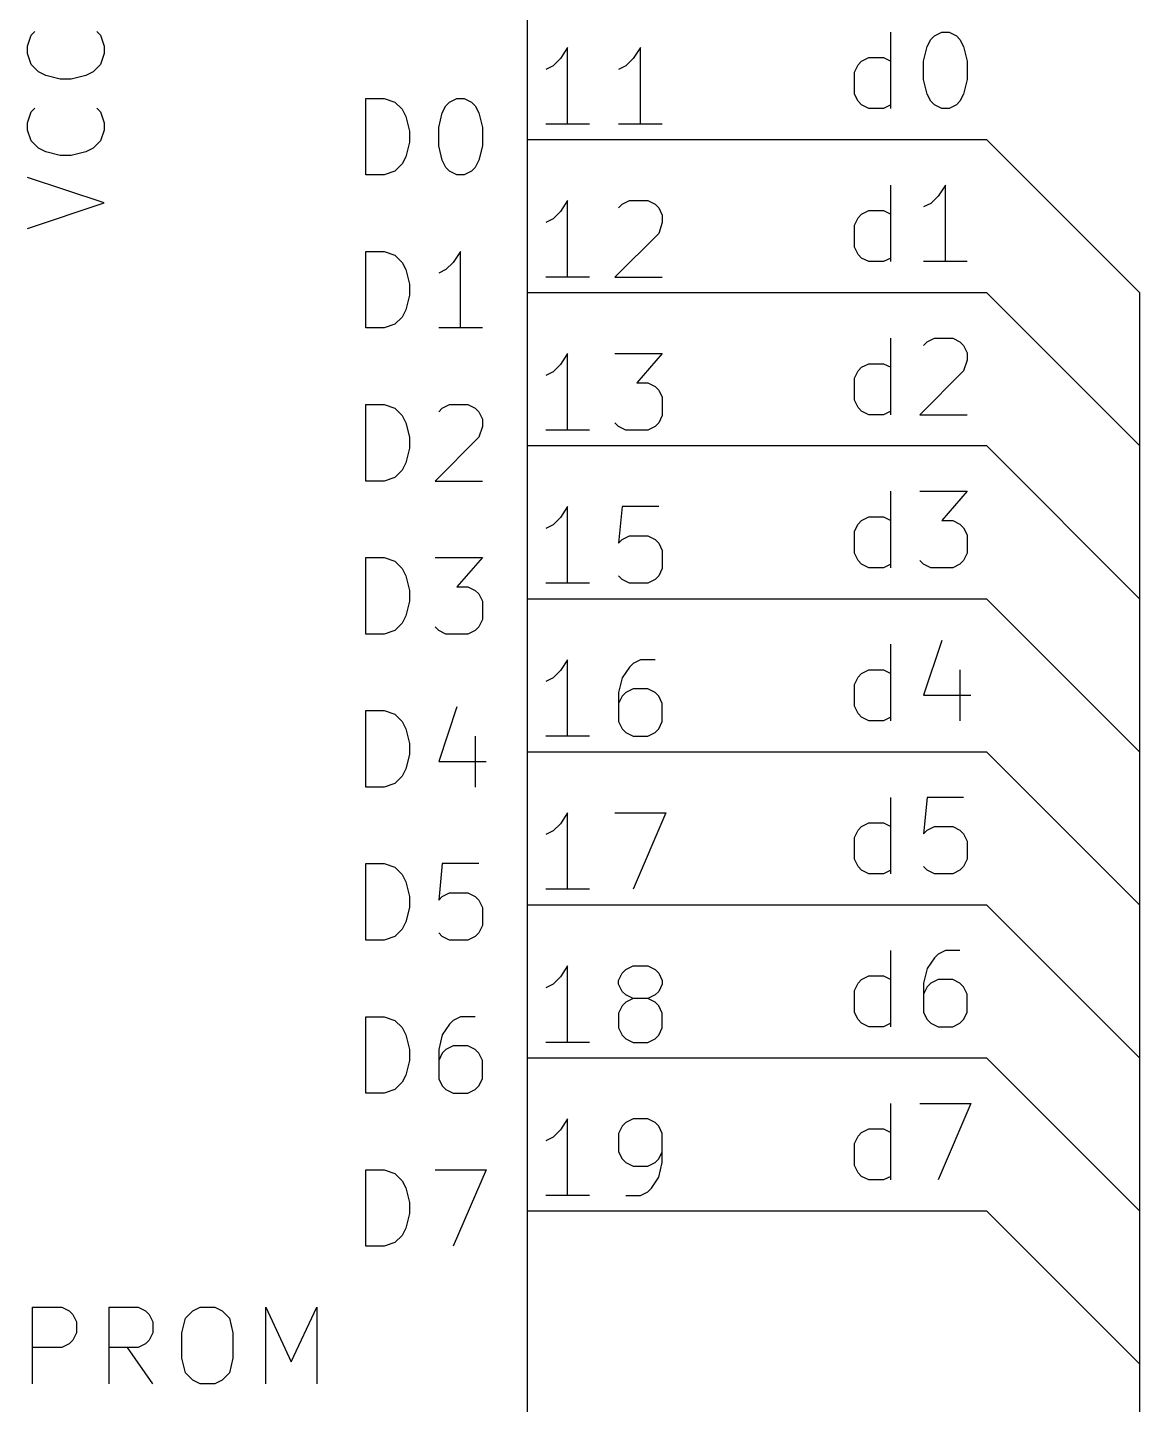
# Model space of a CAD drawing. Header units: millimetres. Extents: x 10 to 287, y -200 to -10.
# Drawn here: x 74.25 to 92.71, y -144.18 to -121.33 of the extents above; entities that cross this region are included whole.
import ezdxf

# ---------------------------------------------------------------- set-up
doc = ezdxf.new("R2010")
doc.units = ezdxf.units.MM
for name, color, linetype in [('BLUE', 174, 'CONTINUOUS'), ('GREENSIXTYFIVE', 129, 'CONTINUOUS'), ('LIGHTBLUE', 172, 'CONTINUOUS'), ('LIGHTGREEN', 92, 'CONTINUOUS'), ('LIGHTRED', 12, 'CONTINUOUS'), ('RED', 14, 'CONTINUOUS'), ('REDSIX', 19, 'CONTINUOUS'), ('WHITE', 250, 'CONTINUOUS')]:
    doc.layers.add(name, color=color, linetype=linetype)

msp = doc.modelspace()

# ---------------------------------------------------------------- linework, layer by layer
at = {"layer": 'BLUE', "linetype": 'CONTINUOUS'}
msp.add_line((92.71, -125.73), (92.71, -189.23), dxfattribs=at)
at = {"layer": 'GREENSIXTYFIVE', "linetype": 'CONTINUOUS'}
for p, q in [((74.2475, -121.6418), (74.308, -121.4603)), ((74.308, -121.4603), (74.3685, -121.3999)), ((75.3966, -121.3999), (75.4571, -121.4603)), ((75.4571, -121.4603), (75.5175, -121.6418)), ((74.2475, -121.7627), (74.2475, -121.6418)), ((74.308, -121.9441), (74.2475, -121.7627)), ((75.5175, -121.7627), (75.4571, -121.9441)), ((75.5175, -121.6418), (75.5175, -121.7627)), ((74.429, -122.0651), (74.308, -121.9441)), ((75.4571, -121.9441), (75.3361, -122.0651)), ((74.5499, -122.1256), (74.429, -122.0651)), ((74.7918, -122.186), (74.5499, -122.1256)), ((74.9732, -122.186), (74.7918, -122.186)), ((75.2151, -122.1256), (74.9732, -122.186)), ((75.3361, -122.0651), (75.2151, -122.1256)), ((74.308, -122.7303), (74.3685, -122.6699)), ((75.3966, -122.6699), (75.4571, -122.7303)), ((79.8648, -123.7775), (79.8648, -122.5075)), ((79.8648, -122.5075), (80.1672, -122.5075)), ((80.1672, -122.5075), (80.3486, -122.568)), ((80.3486, -122.568), (80.4696, -122.689)), ((80.4696, -122.689), (80.5301, -122.8099)), ((81.1348, -122.7494), (81.1953, -122.6285)), ((81.1953, -122.6285), (81.2558, -122.568)), ((81.2558, -122.568), (81.3767, -122.5075)), ((81.3767, -122.5075), (81.4977, -122.5075)), ((81.4977, -122.5075), (81.6186, -122.568)), ((81.6186, -122.568), (81.6791, -122.6285)), ((81.6791, -122.6285), (81.7396, -122.7494)), ((74.2475, -122.9118), (74.308, -122.7303)), ((74.2475, -123.0327), (74.2475, -122.9118)), ((75.4571, -122.7303), (75.5175, -122.9118)), ((75.5175, -122.9118), (75.5175, -123.0327)), ((80.5301, -122.8099), (80.5905, -123.0518)), ((81.0744, -122.9913), (81.1348, -122.7494)), ((81.7396, -122.7494), (81.8001, -122.9913)), ((74.308, -123.2141), (74.2475, -123.0327)), ((75.5175, -123.0327), (75.4571, -123.2141)), ((80.5905, -123.0518), (80.5905, -123.2332)), ((81.0744, -123.2937), (81.0744, -122.9913)), ((81.8001, -122.9913), (81.8001, -123.2937)), ((74.429, -123.3351), (74.308, -123.2141)), ((74.5499, -123.3956), (74.429, -123.3351)), ((75.3361, -123.3351), (75.2151, -123.3956)), ((75.4571, -123.2141), (75.3361, -123.3351)), ((80.5905, -123.2332), (80.5301, -123.4751)), ((81.1348, -123.5356), (81.0744, -123.2937)), ((81.8001, -123.2937), (81.7396, -123.5356)), ((74.7918, -123.456), (74.5499, -123.3956)), ((74.9732, -123.456), (74.7918, -123.456)), ((75.2151, -123.3956), (74.9732, -123.456)), ((80.4696, -123.5961), (80.3486, -123.7171)), ((80.5301, -123.4751), (80.4696, -123.5961)), ((81.1953, -123.6566), (81.1348, -123.5356)), ((81.7396, -123.5356), (81.6791, -123.6566)), ((75.5175, -124.2423), (74.2475, -123.8189)), ((80.1672, -123.7775), (79.8648, -123.7775)), ((80.3486, -123.7171), (80.1672, -123.7775)), ((81.2558, -123.7171), (81.1953, -123.6566)), ((81.3767, -123.7775), (81.2558, -123.7171)), ((81.4977, -123.7775), (81.3767, -123.7775)), ((81.6186, -123.7171), (81.4977, -123.7775)), ((81.6791, -123.6566), (81.6186, -123.7171)), ((74.2475, -124.6656), (75.5175, -124.2423)), ((79.8648, -126.3175), (79.8648, -125.0475)), ((79.8648, -125.0475), (80.1672, -125.0475)), ((80.1672, -125.0475), (80.3486, -125.108)), ((80.3486, -125.108), (80.4696, -125.229)), ((81.4372, -125.0475), (81.3163, -125.229)), ((81.4372, -126.3175), (81.4372, -125.0475)), ((80.4696, -125.229), (80.5301, -125.3499)), ((80.5301, -125.3499), (80.5905, -125.5918)), ((81.1953, -125.3499), (81.0744, -125.4104)), ((81.3163, -125.229), (81.1953, -125.3499)), ((80.5905, -125.5918), (80.5905, -125.7732)), ((80.5905, -125.7732), (80.5301, -126.0151)), ((80.5301, -126.0151), (80.4696, -126.1361)), ((80.1672, -126.3175), (79.8648, -126.3175)), ((80.3486, -126.2571), (80.1672, -126.3175)), ((80.4696, -126.1361), (80.3486, -126.2571)), ((81.8001, -126.3175), (81.0744, -126.3175)), ((79.8648, -128.8575), (79.8648, -127.5875)), ((79.8648, -127.5875), (80.1672, -127.5875)), ((80.1672, -127.5875), (80.3486, -127.648)), ((80.3486, -127.648), (80.4696, -127.769)), ((81.0744, -127.7085), (81.1348, -127.648)), ((81.1348, -127.648), (81.2558, -127.5875)), ((81.2558, -127.5875), (81.5582, -127.5875)), ((81.5582, -127.5875), (81.6791, -127.648)), ((81.6791, -127.648), (81.7396, -127.7085)), ((81.7396, -127.7085), (81.8001, -127.8294)), ((80.4696, -127.769), (80.5301, -127.8899)), ((80.5301, -127.8899), (80.5905, -128.1318)), ((81.8001, -127.9504), (81.7396, -128.1318)), ((81.8001, -127.8294), (81.8001, -127.9504)), ((80.5905, -128.1318), (80.5905, -128.3132)), ((81.7396, -128.1318), (81.0139, -128.8575)), ((80.5905, -128.3132), (80.5301, -128.5551)), ((80.5301, -128.5551), (80.4696, -128.6761)), ((80.1672, -128.8575), (79.8648, -128.8575)), ((80.3486, -128.7971), (80.1672, -128.8575)), ((80.4696, -128.6761), (80.3486, -128.7971)), ((81.0139, -128.8575), (81.8001, -128.8575)), ((79.8648, -131.3975), (79.8648, -130.1275)), ((79.8648, -130.1275), (80.1672, -130.1275)), ((80.1672, -130.1275), (80.3486, -130.188)), ((80.3486, -130.188), (80.4696, -130.309)), ((81.0139, -130.1275), (81.8001, -130.1275)), ((81.8001, -130.1275), (81.3767, -130.6113)), ((80.4696, -130.309), (80.5301, -130.4299)), ((80.5301, -130.4299), (80.5905, -130.6718)), ((80.5905, -130.6718), (80.5905, -130.8532)), ((81.3767, -130.6113), (81.5582, -130.6113)), ((81.5582, -130.6113), (81.6791, -130.6718)), ((81.6791, -130.6718), (81.7396, -130.7323)), ((80.5905, -130.8532), (80.5301, -131.0951)), ((81.7396, -130.7323), (81.8001, -130.8532)), ((81.8001, -130.8532), (81.8001, -131.1556)), ((80.5301, -131.0951), (80.4696, -131.2161)), ((81.8001, -131.1556), (81.7396, -131.2766)), ((80.3486, -131.3371), (80.1672, -131.3975)), ((80.4696, -131.2161), (80.3486, -131.3371)), ((81.0744, -131.3371), (81.0139, -131.2766)), ((81.1953, -131.3975), (81.0744, -131.3371)), ((81.6791, -131.3371), (81.5582, -131.3975)), ((81.7396, -131.2766), (81.6791, -131.3371)), ((80.1672, -131.3975), (79.8648, -131.3975)), ((81.5582, -131.3975), (81.1953, -131.3975)), ((79.8648, -133.9375), (79.8648, -132.6675)), ((79.8648, -132.6675), (80.1672, -132.6675)), ((80.1672, -132.6675), (80.3486, -132.728)), ((80.3486, -132.728), (80.4696, -132.849)), ((81.3767, -132.6071), (81.0744, -133.5142)), ((80.4696, -132.849), (80.5301, -132.9699)), ((80.5301, -132.9699), (80.5905, -133.2118)), ((80.5905, -133.2118), (80.5905, -133.3932)), ((81.6791, -133.0909), (81.6791, -133.9375)), ((80.5905, -133.3932), (80.5301, -133.6351)), ((80.5301, -133.6351), (80.4696, -133.7561)), ((81.0744, -133.5142), (81.8605, -133.5142)), ((80.3486, -133.8771), (80.1672, -133.9375)), ((80.4696, -133.7561), (80.3486, -133.8771)), ((80.1672, -133.9375), (79.8648, -133.9375)), ((79.8648, -136.4775), (79.8648, -135.2075)), ((79.8648, -135.2075), (80.1672, -135.2075)), ((80.1672, -135.2075), (80.3486, -135.268)), ((80.3486, -135.268), (80.4696, -135.389)), ((81.1348, -135.2075), (81.0744, -135.8123)), ((81.7396, -135.2075), (81.1348, -135.2075)), ((80.4696, -135.389), (80.5301, -135.5099)), ((80.5301, -135.5099), (80.5905, -135.7518)), ((81.1348, -135.7518), (81.2558, -135.6913)), ((81.2558, -135.6913), (81.5582, -135.6913)), ((81.5582, -135.6913), (81.6791, -135.7518)), ((80.5905, -135.9332), (80.5301, -136.1751)), ((80.5905, -135.7518), (80.5905, -135.9332)), ((81.0744, -135.8123), (81.1348, -135.7518)), ((81.6791, -135.7518), (81.7396, -135.8123)), ((81.7396, -135.8123), (81.8001, -135.9332)), ((81.8001, -135.9332), (81.8001, -136.2356)), ((80.5301, -136.1751), (80.4696, -136.2961)), ((80.4696, -136.2961), (80.3486, -136.4171)), ((81.1348, -136.4171), (81.0744, -136.3566)), ((81.7396, -136.3566), (81.6791, -136.4171)), ((81.8001, -136.2356), (81.7396, -136.3566)), ((80.1672, -136.4775), (79.8648, -136.4775)), ((80.3486, -136.4171), (80.1672, -136.4775)), ((81.2558, -136.4775), (81.1348, -136.4171)), ((81.5582, -136.4775), (81.2558, -136.4775)), ((81.6791, -136.4171), (81.5582, -136.4775)), ((79.8648, -139.0175), (79.8648, -137.7475)), ((79.8648, -137.7475), (80.1672, -137.7475)), ((80.1672, -137.7475), (80.3486, -137.808)), ((81.4372, -137.7475), (81.3163, -137.808)), ((81.6791, -137.7475), (81.4372, -137.7475)), ((80.3486, -137.808), (80.4696, -137.929)), ((80.4696, -137.929), (80.5301, -138.0499)), ((81.2558, -137.8685), (81.1348, -138.0499)), ((81.3163, -137.808), (81.2558, -137.8685)), ((80.5301, -138.0499), (80.5905, -138.2918)), ((81.1348, -138.0499), (81.0744, -138.2918)), ((81.3163, -138.2313), (81.1953, -138.2918)), ((81.5582, -138.2313), (81.3163, -138.2313)), ((81.6791, -138.2918), (81.5582, -138.2313)), ((80.5905, -138.2918), (80.5905, -138.4732)), ((81.0744, -138.2918), (81.0744, -138.7756)), ((81.1348, -138.3523), (81.0744, -138.4732)), ((81.1953, -138.2918), (81.1348, -138.3523)), ((81.7396, -138.3523), (81.6791, -138.2918)), ((81.8001, -138.4732), (81.7396, -138.3523)), ((80.5905, -138.4732), (80.5301, -138.7151)), ((81.8001, -138.7756), (81.8001, -138.4732)), ((80.4696, -138.8361), (80.3486, -138.9571)), ((80.5301, -138.7151), (80.4696, -138.8361)), ((81.0744, -138.7756), (81.1348, -138.8966)), ((81.1348, -138.8966), (81.1953, -138.9571)), ((81.6791, -138.9571), (81.7396, -138.8966)), ((81.7396, -138.8966), (81.8001, -138.7756)), ((80.1672, -139.0175), (79.8648, -139.0175)), ((80.3486, -138.9571), (80.1672, -139.0175)), ((81.1953, -138.9571), (81.3163, -139.0175)), ((81.3163, -139.0175), (81.5582, -139.0175)), ((81.5582, -139.0175), (81.6791, -138.9571)), ((79.8648, -141.5575), (79.8648, -140.2875)), ((79.8648, -140.2875), (80.1672, -140.2875)), ((80.1672, -140.2875), (80.3486, -140.348)), ((81.0139, -140.2875), (81.8605, -140.2875)), ((81.8605, -140.2875), (81.3163, -141.5575)), ((80.3486, -140.348), (80.4696, -140.469)), ((80.4696, -140.469), (80.5301, -140.5899)), ((80.5301, -140.5899), (80.5905, -140.8318)), ((80.5905, -140.8318), (80.5905, -141.0132)), ((80.5905, -141.0132), (80.5301, -141.2551)), ((80.4696, -141.3761), (80.3486, -141.4971)), ((80.5301, -141.2551), (80.4696, -141.3761)), ((80.1672, -141.5575), (79.8648, -141.5575)), ((80.3486, -141.4971), (80.1672, -141.5575))]:
    msp.add_line(p, q, dxfattribs=at)
at = {"layer": 'LIGHTBLUE', "linetype": 'CONTINUOUS'}
for p, q in [((74.3327, -143.8392), (74.3327, -142.5692)), ((74.3327, -142.5692), (74.8165, -142.5692)), ((74.8165, -142.5692), (74.9375, -142.6297)), ((75.6027, -143.8392), (75.6027, -142.5692)), ((75.6027, -142.5692), (76.0865, -142.5692)), ((76.0865, -142.5692), (76.2075, -142.6297)), ((76.9937, -142.6297), (77.1146, -142.5692)), ((77.1146, -142.5692), (77.3565, -142.5692)), ((77.3565, -142.5692), (77.4775, -142.6297)), ((78.2032, -143.8392), (78.2032, -142.5692)), ((78.2032, -142.5692), (78.6266, -143.4764)), ((78.6266, -143.4764), (79.0499, -142.5692)), ((79.0499, -142.5692), (79.0499, -143.8392)), ((74.9375, -142.6297), (74.998, -142.6902)), ((74.998, -142.6902), (75.0584, -142.8111)), ((75.0584, -142.8111), (75.0584, -142.9926)), ((76.2075, -142.6297), (76.268, -142.6902)), ((76.268, -142.6902), (76.3284, -142.8111)), ((76.3284, -142.8111), (76.3284, -142.9926)), ((76.8123, -142.9926), (76.8727, -142.7507)), ((76.8727, -142.7507), (76.9937, -142.6297)), ((77.4775, -142.6297), (77.5984, -142.7507)), ((77.5984, -142.7507), (77.6589, -142.9926)), ((75.0584, -142.9926), (74.998, -143.1135)), ((76.3284, -142.9926), (76.268, -143.1135)), ((76.8123, -143.4159), (76.8123, -142.9926)), ((77.6589, -142.9926), (77.6589, -143.4159)), ((74.8165, -143.2345), (74.3327, -143.2345)), ((74.9375, -143.174), (74.8165, -143.2345)), ((74.998, -143.1135), (74.9375, -143.174)), ((76.0865, -143.2345), (75.6027, -143.2345)), ((76.3284, -143.8392), (75.9051, -143.2345)), ((76.2075, -143.174), (76.0865, -143.2345)), ((76.268, -143.1135), (76.2075, -143.174)), ((76.8727, -143.6578), (76.8123, -143.4159)), ((77.6589, -143.4159), (77.5984, -143.6578)), ((76.9937, -143.7788), (76.8727, -143.6578)), ((77.5984, -143.6578), (77.4775, -143.7788)), ((77.1146, -143.8392), (76.9937, -143.7788)), ((77.3565, -143.8392), (77.1146, -143.8392)), ((77.4775, -143.7788), (77.3565, -143.8392))]:
    msp.add_line(p, q, dxfattribs=at)
at = {"layer": 'LIGHTGREEN', "linetype": 'CONTINUOUS'}
for p, q in [((85.09, -123.19), (90.17, -123.19)), ((90.17, -123.19), (92.71, -125.73)), ((85.09, -125.73), (90.17, -125.73)), ((90.17, -125.73), (92.71, -128.27)), ((85.09, -128.27), (90.17, -128.27)), ((90.17, -128.27), (92.71, -130.81)), ((85.09, -130.81), (90.17, -130.81)), ((90.17, -130.81), (92.71, -133.35)), ((85.09, -133.35), (90.17, -133.35)), ((90.17, -133.35), (92.71, -135.89)), ((85.09, -135.89), (90.17, -135.89)), ((90.17, -135.89), (92.71, -138.43)), ((85.09, -138.43), (90.17, -138.43)), ((90.17, -138.43), (92.71, -140.97)), ((85.09, -140.97), (90.17, -140.97)), ((90.17, -140.97), (92.71, -143.51))]:
    msp.add_line(p, q, dxfattribs=at)
at = {"layer": 'LIGHTRED', "linetype": 'CONTINUOUS'}
for p, q in [((83.2152, -121.6629), (83.0943, -121.8444)), ((83.2152, -122.9329), (83.2152, -121.6629)), ((84.4247, -121.6629), (84.3038, -121.8444)), ((84.4247, -122.9329), (84.4247, -121.6629)), ((82.9733, -121.9653), (82.8524, -122.0258)), ((83.0943, -121.8444), (82.9733, -121.9653)), ((84.1828, -121.9653), (84.0619, -122.0258)), ((84.3038, -121.8444), (84.1828, -121.9653)), ((83.5781, -122.9329), (82.8524, -122.9329)), ((84.7876, -122.9329), (84.0619, -122.9329)), ((83.2152, -124.2029), (83.0943, -124.3844)), ((83.2152, -125.4729), (83.2152, -124.2029)), ((84.0619, -124.3239), (84.1223, -124.2634)), ((84.1223, -124.2634), (84.2433, -124.2029)), ((84.2433, -124.2029), (84.5457, -124.2029)), ((84.5457, -124.2029), (84.6666, -124.2634)), ((84.6666, -124.2634), (84.7271, -124.3239)), ((82.9733, -124.5053), (82.8524, -124.5658)), ((83.0943, -124.3844), (82.9733, -124.5053)), ((84.7271, -124.3239), (84.7876, -124.4448)), ((84.7876, -124.4448), (84.7876, -124.5658)), ((84.7271, -124.7472), (84.0014, -125.4729)), ((84.7876, -124.5658), (84.7271, -124.7472)), ((83.5781, -125.4729), (82.8524, -125.4729)), ((84.0014, -125.4729), (84.7876, -125.4729)), ((83.2152, -126.7429), (83.0943, -126.9244)), ((83.2152, -128.0129), (83.2152, -126.7429)), ((84.0014, -126.7429), (84.7876, -126.7429)), ((84.7876, -126.7429), (84.3642, -127.2267)), ((82.9733, -127.0453), (82.8524, -127.1058)), ((83.0943, -126.9244), (82.9733, -127.0453)), ((84.3642, -127.2267), (84.5457, -127.2267)), ((84.5457, -127.2267), (84.6666, -127.2872)), ((84.6666, -127.2872), (84.7271, -127.3477)), ((84.7271, -127.3477), (84.7876, -127.4686)), ((84.7876, -127.4686), (84.7876, -127.771)), ((84.0619, -127.9525), (84.0014, -127.892)), ((84.1828, -128.0129), (84.0619, -127.9525)), ((84.6666, -127.9525), (84.5457, -128.0129)), ((84.7271, -127.892), (84.6666, -127.9525)), ((84.7876, -127.771), (84.7271, -127.892)), ((83.5781, -128.0129), (82.8524, -128.0129)), ((84.5457, -128.0129), (84.1828, -128.0129)), ((83.2152, -129.2829), (83.0943, -129.4644)), ((83.2152, -130.5529), (83.2152, -129.2829)), ((84.1223, -129.2829), (84.0619, -129.8877)), ((84.7271, -129.2829), (84.1223, -129.2829)), ((83.0943, -129.4644), (82.9733, -129.5853)), ((82.9733, -129.5853), (82.8524, -129.6458)), ((84.1223, -129.8272), (84.2433, -129.7667)), ((84.2433, -129.7667), (84.5457, -129.7667)), ((84.5457, -129.7667), (84.6666, -129.8272)), ((84.0619, -129.8877), (84.1223, -129.8272)), ((84.6666, -129.8272), (84.7271, -129.8877)), ((84.7271, -129.8877), (84.7876, -130.0086)), ((84.7876, -130.0086), (84.7876, -130.311)), ((84.1223, -130.4925), (84.0619, -130.432)), ((84.7271, -130.432), (84.6666, -130.4925)), ((84.7876, -130.311), (84.7271, -130.432)), ((83.5781, -130.5529), (82.8524, -130.5529)), ((84.2433, -130.5529), (84.1223, -130.4925)), ((84.5457, -130.5529), (84.2433, -130.5529)), ((84.6666, -130.4925), (84.5457, -130.5529)), ((83.2152, -131.8229), (83.0943, -132.0044)), ((83.2152, -133.0929), (83.2152, -131.8229)), ((84.4247, -131.8229), (84.3038, -131.8834)), ((84.6666, -131.8229), (84.4247, -131.8229)), ((83.0943, -132.0044), (82.9733, -132.1253)), ((84.2433, -131.9439), (84.1223, -132.1253)), ((84.3038, -131.8834), (84.2433, -131.9439)), ((82.9733, -132.1253), (82.8524, -132.1858)), ((84.1223, -132.1253), (84.0619, -132.3672)), ((84.0619, -132.3672), (84.0619, -132.851)), ((84.1223, -132.4277), (84.0619, -132.5486)), ((84.1828, -132.3672), (84.1223, -132.4277)), ((84.3038, -132.3067), (84.1828, -132.3672)), ((84.5457, -132.3067), (84.3038, -132.3067)), ((84.6666, -132.3672), (84.5457, -132.3067)), ((84.7271, -132.4277), (84.6666, -132.3672)), ((84.7876, -132.5486), (84.7271, -132.4277)), ((84.7876, -132.851), (84.7876, -132.5486)), ((84.0619, -132.851), (84.1223, -132.972)), ((84.1223, -132.972), (84.1828, -133.0325)), ((84.6666, -133.0325), (84.7271, -132.972)), ((84.7271, -132.972), (84.7876, -132.851)), ((83.5781, -133.0929), (82.8524, -133.0929)), ((84.1828, -133.0325), (84.3038, -133.0929)), ((84.3038, -133.0929), (84.5457, -133.0929)), ((84.5457, -133.0929), (84.6666, -133.0325)), ((83.0943, -134.5444), (82.9733, -134.6653)), ((83.2152, -134.3629), (83.0943, -134.5444)), ((83.2152, -135.6329), (83.2152, -134.3629)), ((84.0014, -134.3629), (84.848, -134.3629)), ((84.848, -134.3629), (84.3038, -135.6329)), ((82.9733, -134.6653), (82.8524, -134.7258)), ((83.5781, -135.6329), (82.8524, -135.6329)), ((83.0943, -137.0844), (82.9733, -137.2053)), ((83.2152, -136.9029), (83.0943, -137.0844)), ((83.2152, -138.1729), (83.2152, -136.9029)), ((84.0619, -137.1448), (84.1223, -137.0239)), ((84.1223, -137.0239), (84.1828, -136.9634)), ((84.1828, -136.9634), (84.3038, -136.9029)), ((84.3038, -136.9029), (84.5457, -136.9029)), ((84.5457, -136.9029), (84.6666, -136.9634)), ((84.6666, -136.9634), (84.7271, -137.0239)), ((84.7271, -137.0239), (84.7876, -137.1448)), ((82.9733, -137.2053), (82.8524, -137.2658)), ((84.0619, -137.2053), (84.0619, -137.1448)), ((84.1223, -137.3263), (84.0619, -137.2053)), ((84.1828, -137.3867), (84.1223, -137.3263)), ((84.7271, -137.3263), (84.6666, -137.3867)), ((84.7876, -137.2053), (84.7271, -137.3263)), ((84.7876, -137.1448), (84.7876, -137.2053)), ((84.1828, -137.5077), (84.1223, -137.5682)), ((84.3038, -137.4472), (84.1828, -137.3867)), ((84.3038, -137.4472), (84.1828, -137.5077)), ((84.5457, -137.4472), (84.3038, -137.4472)), ((84.6666, -137.3867), (84.5457, -137.4472)), ((84.6666, -137.5077), (84.5457, -137.4472)), ((84.7271, -137.5682), (84.6666, -137.5077)), ((84.1223, -137.5682), (84.0619, -137.6891)), ((84.0619, -137.6891), (84.0619, -137.931)), ((84.7876, -137.6891), (84.7271, -137.5682)), ((84.7876, -137.931), (84.7876, -137.6891)), ((84.0619, -137.931), (84.1223, -138.052)), ((84.7271, -138.052), (84.7876, -137.931)), ((83.5781, -138.1729), (82.8524, -138.1729)), ((84.1223, -138.052), (84.1828, -138.1125)), ((84.1828, -138.1125), (84.3038, -138.1729)), ((84.3038, -138.1729), (84.5457, -138.1729)), ((84.5457, -138.1729), (84.6666, -138.1125)), ((84.6666, -138.1125), (84.7271, -138.052)), ((83.2152, -139.4429), (83.0943, -139.6244)), ((83.2152, -140.7129), (83.2152, -139.4429)), ((84.1223, -139.5639), (84.0619, -139.6848)), ((84.1828, -139.5034), (84.1223, -139.5639)), ((84.3038, -139.4429), (84.1828, -139.5034)), ((84.5457, -139.4429), (84.3038, -139.4429)), ((84.6666, -139.5034), (84.5457, -139.4429)), ((84.7271, -139.5639), (84.6666, -139.5034)), ((84.7876, -139.6848), (84.7271, -139.5639)), ((82.9733, -139.7453), (82.8524, -139.8058)), ((83.0943, -139.6244), (82.9733, -139.7453)), ((84.0619, -139.6848), (84.0619, -139.9872)), ((84.7876, -140.1686), (84.7876, -139.6848)), ((84.0619, -139.9872), (84.1223, -140.1082)), ((84.7271, -140.1082), (84.7876, -139.9872)), ((84.1223, -140.1082), (84.1828, -140.1686)), ((84.1828, -140.1686), (84.3038, -140.2291)), ((84.3038, -140.2291), (84.5457, -140.2291)), ((84.5457, -140.2291), (84.6666, -140.1686)), ((84.6666, -140.1686), (84.7271, -140.1082)), ((84.7271, -140.4105), (84.7876, -140.1686)), ((84.6061, -140.592), (84.7271, -140.4105)), ((83.5781, -140.7129), (82.8524, -140.7129)), ((84.1828, -140.7129), (84.4247, -140.7129)), ((84.4247, -140.7129), (84.5457, -140.6525)), ((84.5457, -140.6525), (84.6061, -140.592))]:
    msp.add_line(p, q, dxfattribs=at)
at = {"layer": 'RED', "linetype": 'CONTINUOUS'}
for p, q in [((82.55, -171.45), (82.55, -120.65)), ((82.55, -123.19), (85.09, -123.19)), ((82.55, -125.73), (85.09, -125.73)), ((82.55, -128.27), (85.09, -128.27)), ((82.55, -130.81), (85.09, -130.81)), ((82.55, -133.35), (85.09, -133.35)), ((82.55, -135.89), (85.09, -135.89)), ((82.55, -138.43), (85.09, -138.43)), ((82.55, -140.97), (85.09, -140.97))]:
    msp.add_line(p, q, dxfattribs=at)
at = {"layer": 'REDSIX', "linetype": 'CONTINUOUS'}
for p, q in [((88.581, -122.6769), (88.581, -121.4069)), ((89.1857, -121.6488), (89.2462, -121.5279)), ((89.2462, -121.5279), (89.3067, -121.4674)), ((89.3067, -121.4674), (89.4276, -121.4069)), ((89.4276, -121.4069), (89.5486, -121.4069)), ((89.5486, -121.4069), (89.6695, -121.4674)), ((89.6695, -121.4674), (89.73, -121.5279)), ((89.73, -121.5279), (89.7905, -121.6488)), ((89.1253, -121.8907), (89.1857, -121.6488)), ((89.7905, -121.6488), (89.851, -121.8907)), ((87.9763, -122.0722), (88.0367, -121.9512)), ((88.0367, -121.9512), (88.0972, -121.8907)), ((88.0972, -121.8907), (88.2182, -121.8303)), ((88.2182, -121.8303), (88.4601, -121.8303)), ((88.4601, -121.8303), (88.581, -121.8907)), ((89.1253, -122.1931), (89.1253, -121.8907)), ((89.851, -121.8907), (89.851, -122.1931)), ((87.9763, -122.435), (87.9763, -122.0722)), ((89.1857, -122.435), (89.1253, -122.1931)), ((89.851, -122.1931), (89.7905, -122.435)), ((88.0367, -122.556), (87.9763, -122.435)), ((89.2462, -122.556), (89.1857, -122.435)), ((89.7905, -122.435), (89.73, -122.556)), ((88.0972, -122.6165), (88.0367, -122.556)), ((88.2182, -122.6769), (88.0972, -122.6165)), ((88.4601, -122.6769), (88.2182, -122.6769)), ((88.581, -122.6165), (88.4601, -122.6769)), ((89.3067, -122.6165), (89.2462, -122.556)), ((89.4276, -122.6769), (89.3067, -122.6165)), ((89.5486, -122.6769), (89.4276, -122.6769)), ((89.6695, -122.6165), (89.5486, -122.6769)), ((89.73, -122.556), (89.6695, -122.6165)), ((88.581, -125.2169), (88.581, -123.9469)), ((89.4881, -123.9469), (89.3672, -124.1284)), ((89.4881, -125.2169), (89.4881, -123.9469)), ((89.2462, -124.2493), (89.1253, -124.3098)), ((89.3672, -124.1284), (89.2462, -124.2493)), ((87.9763, -124.6122), (88.0367, -124.4912)), ((88.0367, -124.4912), (88.0972, -124.4307)), ((88.0972, -124.4307), (88.2182, -124.3703)), ((88.2182, -124.3703), (88.4601, -124.3703)), ((88.4601, -124.3703), (88.581, -124.4307)), ((87.9763, -124.975), (87.9763, -124.6122)), ((88.0367, -125.096), (87.9763, -124.975)), ((88.0972, -125.1565), (88.0367, -125.096)), ((88.2182, -125.2169), (88.0972, -125.1565)), ((88.4601, -125.2169), (88.2182, -125.2169)), ((88.581, -125.1565), (88.4601, -125.2169)), ((89.851, -125.2169), (89.1253, -125.2169)), ((88.581, -127.7569), (88.581, -126.4869)), ((89.1253, -126.6079), (89.1857, -126.5474)), ((89.1857, -126.5474), (89.3067, -126.4869)), ((89.3067, -126.4869), (89.6091, -126.4869)), ((89.6091, -126.4869), (89.73, -126.5474)), ((89.73, -126.5474), (89.7905, -126.6079)), ((89.7905, -126.6079), (89.851, -126.7288)), ((89.851, -126.7288), (89.851, -126.8498)), ((87.9763, -127.1522), (88.0367, -127.0312)), ((88.0367, -127.0312), (88.0972, -126.9707)), ((88.0972, -126.9707), (88.2182, -126.9103)), ((88.2182, -126.9103), (88.4601, -126.9103)), ((88.4601, -126.9103), (88.581, -126.9707)), ((89.7905, -127.0312), (89.0648, -127.7569)), ((89.851, -126.8498), (89.7905, -127.0312)), ((87.9763, -127.515), (87.9763, -127.1522)), ((88.0367, -127.636), (87.9763, -127.515)), ((88.0972, -127.6965), (88.0367, -127.636)), ((88.2182, -127.7569), (88.0972, -127.6965)), ((88.581, -127.6965), (88.4601, -127.7569)), ((88.4601, -127.7569), (88.2182, -127.7569)), ((89.0648, -127.7569), (89.851, -127.7569)), ((88.581, -130.2969), (88.581, -129.0269)), ((89.0648, -129.0269), (89.851, -129.0269)), ((89.851, -129.0269), (89.4276, -129.5107)), ((88.0367, -129.5712), (88.0972, -129.5107)), ((88.0972, -129.5107), (88.2182, -129.4503)), ((88.2182, -129.4503), (88.4601, -129.4503)), ((88.4601, -129.4503), (88.581, -129.5107)), ((89.4276, -129.5107), (89.6091, -129.5107)), ((89.6091, -129.5107), (89.73, -129.5712)), ((87.9763, -129.6922), (88.0367, -129.5712)), ((87.9763, -130.055), (87.9763, -129.6922)), ((89.73, -129.5712), (89.7905, -129.6317)), ((89.7905, -129.6317), (89.851, -129.7526)), ((89.851, -129.7526), (89.851, -130.055)), ((88.0367, -130.176), (87.9763, -130.055)), ((88.0972, -130.2365), (88.0367, -130.176)), ((88.2182, -130.2969), (88.0972, -130.2365)), ((88.581, -130.2365), (88.4601, -130.2969)), ((89.1253, -130.2365), (89.0648, -130.176)), ((89.2462, -130.2969), (89.1253, -130.2365)), ((89.73, -130.2365), (89.6091, -130.2969)), ((89.7905, -130.176), (89.73, -130.2365)), ((89.851, -130.055), (89.7905, -130.176)), ((88.4601, -130.2969), (88.2182, -130.2969)), ((89.6091, -130.2969), (89.2462, -130.2969)), ((88.581, -132.8369), (88.581, -131.5669)), ((89.4276, -131.5065), (89.1253, -132.4136)), ((88.0367, -132.1112), (88.0972, -132.0507)), ((88.0972, -132.0507), (88.2182, -131.9903)), ((88.2182, -131.9903), (88.4601, -131.9903)), ((88.4601, -131.9903), (88.581, -132.0507)), ((89.73, -131.9903), (89.73, -132.8369)), ((87.9763, -132.2322), (88.0367, -132.1112)), ((87.9763, -132.595), (87.9763, -132.2322)), ((89.1253, -132.4136), (89.9114, -132.4136)), ((88.0367, -132.716), (87.9763, -132.595)), ((88.0972, -132.7765), (88.0367, -132.716)), ((88.2182, -132.8369), (88.0972, -132.7765)), ((88.4601, -132.8369), (88.2182, -132.8369)), ((88.581, -132.7765), (88.4601, -132.8369)), ((88.581, -135.3769), (88.581, -134.1069)), ((89.1857, -134.1069), (89.1253, -134.7117)), ((89.7905, -134.1069), (89.1857, -134.1069)), ((88.0972, -134.5907), (88.2182, -134.5303)), ((88.2182, -134.5303), (88.4601, -134.5303)), ((88.4601, -134.5303), (88.581, -134.5907)), ((87.9763, -134.7722), (88.0367, -134.6512)), ((87.9763, -135.135), (87.9763, -134.7722)), ((88.0367, -134.6512), (88.0972, -134.5907)), ((89.1253, -134.7117), (89.1857, -134.6512)), ((89.1857, -134.6512), (89.3067, -134.5907)), ((89.3067, -134.5907), (89.6091, -134.5907)), ((89.6091, -134.5907), (89.73, -134.6512)), ((89.73, -134.6512), (89.7905, -134.7117)), ((89.7905, -134.7117), (89.851, -134.8326)), ((89.851, -134.8326), (89.851, -135.135)), ((88.0367, -135.256), (87.9763, -135.135)), ((88.0972, -135.3165), (88.0367, -135.256)), ((89.1857, -135.3165), (89.1253, -135.256)), ((89.7905, -135.256), (89.73, -135.3165)), ((89.851, -135.135), (89.7905, -135.256)), ((88.2182, -135.3769), (88.0972, -135.3165)), ((88.4601, -135.3769), (88.2182, -135.3769)), ((88.581, -135.3165), (88.4601, -135.3769)), ((89.3067, -135.3769), (89.1857, -135.3165)), ((89.6091, -135.3769), (89.3067, -135.3769)), ((89.73, -135.3165), (89.6091, -135.3769)), ((88.581, -137.9169), (88.581, -136.6469)), ((89.3067, -136.7679), (89.1857, -136.9493)), ((89.3672, -136.7074), (89.3067, -136.7679)), ((89.4881, -136.6469), (89.3672, -136.7074)), ((89.73, -136.6469), (89.4881, -136.6469)), ((88.0972, -137.1307), (88.2182, -137.0703)), ((88.2182, -137.0703), (88.4601, -137.0703)), ((88.4601, -137.0703), (88.581, -137.1307)), ((89.1857, -136.9493), (89.1253, -137.1912)), ((87.9763, -137.3122), (88.0367, -137.1912)), ((87.9763, -137.675), (87.9763, -137.3122)), ((88.0367, -137.1912), (88.0972, -137.1307)), ((89.1253, -137.1912), (89.1253, -137.675)), ((89.1857, -137.2517), (89.1253, -137.3726)), ((89.2462, -137.1912), (89.1857, -137.2517)), ((89.3672, -137.1307), (89.2462, -137.1912)), ((89.6091, -137.1307), (89.3672, -137.1307)), ((89.73, -137.1912), (89.6091, -137.1307)), ((89.7905, -137.2517), (89.73, -137.1912)), ((89.851, -137.3726), (89.7905, -137.2517)), ((89.851, -137.675), (89.851, -137.3726)), ((88.0367, -137.796), (87.9763, -137.675)), ((89.1253, -137.675), (89.1857, -137.796)), ((89.7905, -137.796), (89.851, -137.675)), ((88.0972, -137.8565), (88.0367, -137.796)), ((88.2182, -137.9169), (88.0972, -137.8565)), ((88.4601, -137.9169), (88.2182, -137.9169)), ((88.581, -137.8565), (88.4601, -137.9169)), ((89.1857, -137.796), (89.2462, -137.8565)), ((89.2462, -137.8565), (89.3672, -137.9169)), ((89.3672, -137.9169), (89.6091, -137.9169)), ((89.6091, -137.9169), (89.73, -137.8565)), ((89.73, -137.8565), (89.7905, -137.796)), ((88.581, -140.4569), (88.581, -139.1869)), ((89.0648, -139.1869), (89.9114, -139.1869)), ((89.9114, -139.1869), (89.3672, -140.4569)), ((88.0972, -139.6707), (88.2182, -139.6103)), ((88.2182, -139.6103), (88.4601, -139.6103)), ((88.4601, -139.6103), (88.581, -139.6707)), ((87.9763, -139.8522), (88.0367, -139.7312)), ((88.0367, -139.7312), (88.0972, -139.6707)), ((87.9763, -140.215), (87.9763, -139.8522)), ((88.0367, -140.336), (87.9763, -140.215)), ((88.0972, -140.3965), (88.0367, -140.336)), ((88.2182, -140.4569), (88.0972, -140.3965)), ((88.4601, -140.4569), (88.2182, -140.4569)), ((88.581, -140.3965), (88.4601, -140.4569))]:
    msp.add_line(p, q, dxfattribs=at)
at = {"layer": 'WHITE', "linetype": 'CONTINUOUS'}
msp.add_line((82.55, -171.45), (82.55, -120.65), dxfattribs=at)

doc.saveas('drawing.dxf')
